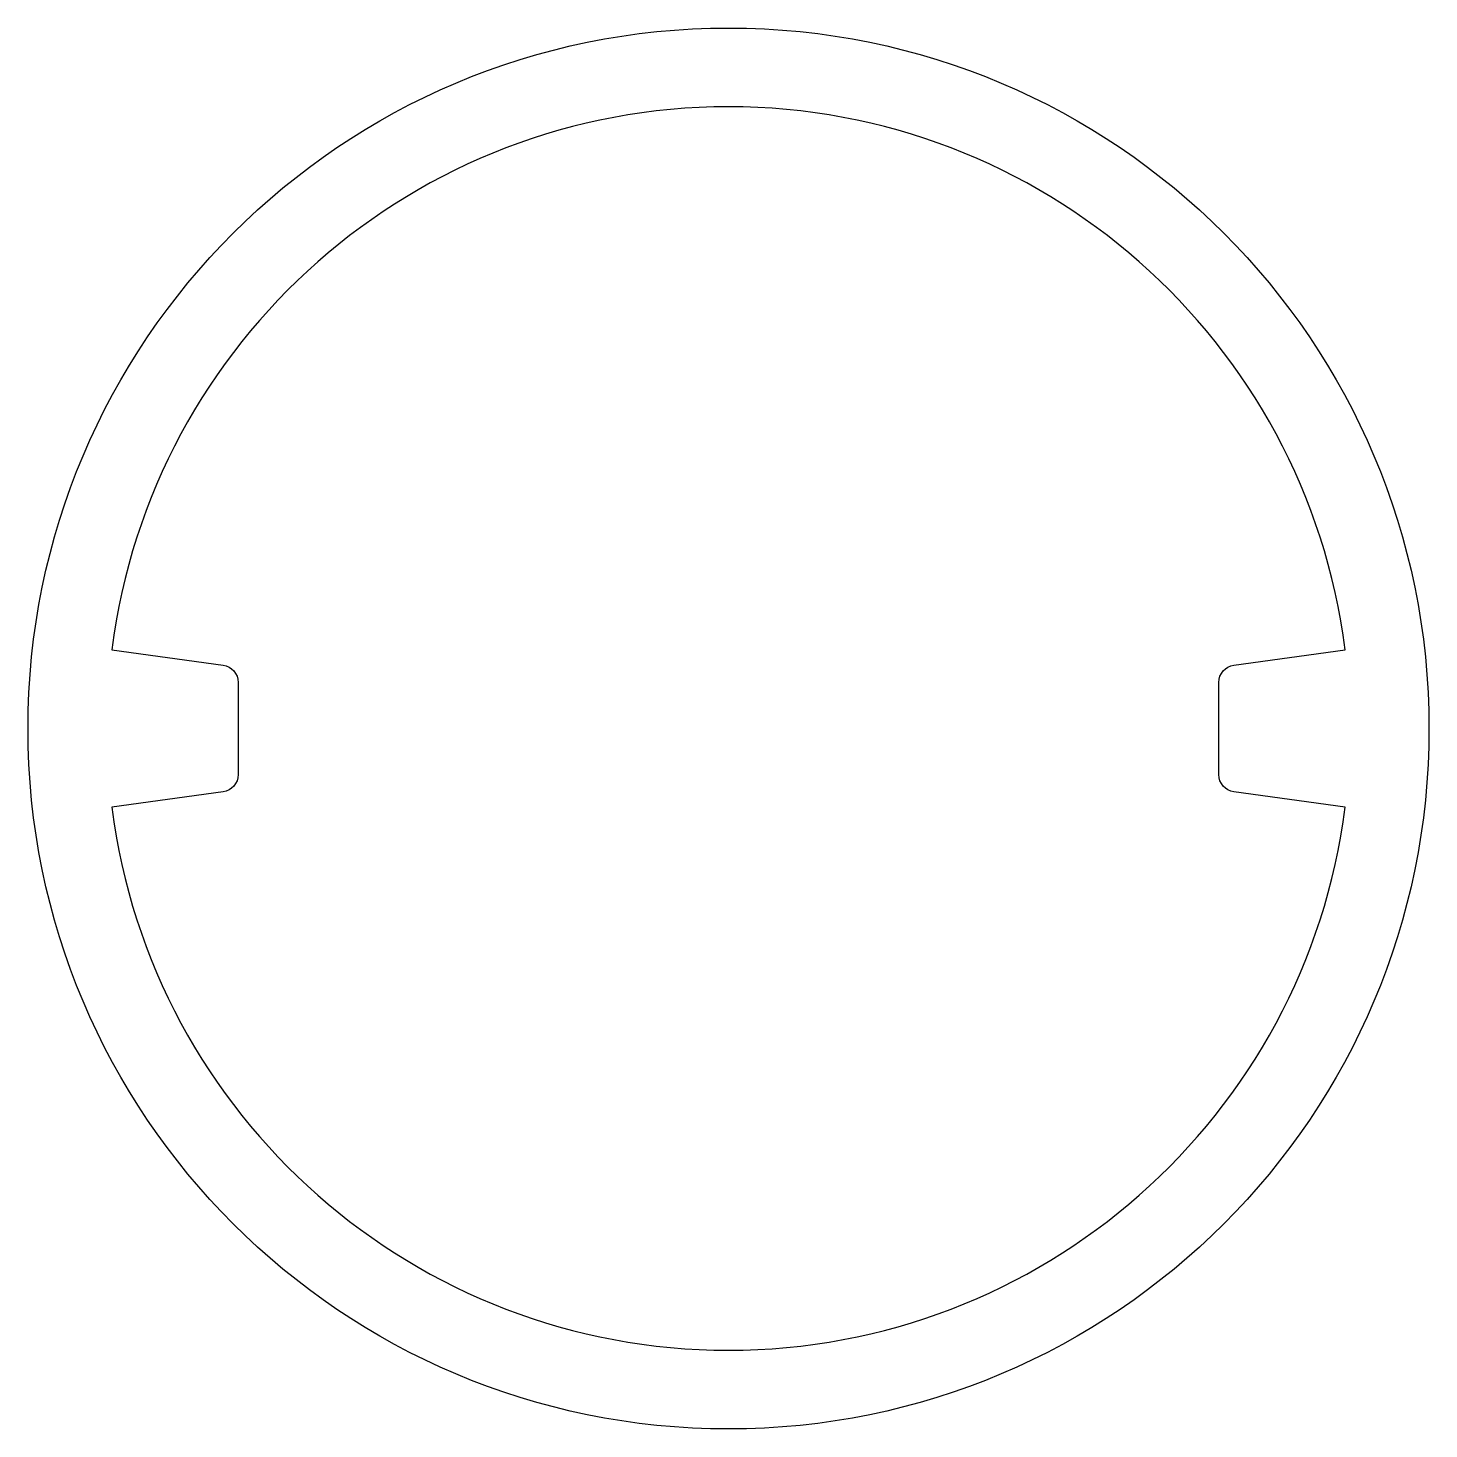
# Model space of a CAD drawing. Extents: x 177.8 to 193.8, y 223.2 to 239.2.
import ezdxf

# ---------------------------------------------------------------- set-up
doc = ezdxf.new("R2010")
doc.units = 0
doc.layers.get('0').update_dxf_attribs({"linetype": 'CONTINUOUS'})

msp = doc.modelspace()

# ---------------------------------------------------------------- linework, layer by layer
msp.add_lwpolyline([(192.815, 230.323), (191.545, 230.499, -0.37442), (191.372, 230.697), (191.372, 231.749, -0.37442), (191.545, 231.947), (192.815, 232.123, 0.880341), (178.729, 232.123), (179.999, 231.947, -0.37442), (180.172, 231.749), (180.172, 230.697, -0.37442), (179.999, 230.499), (178.729, 230.323, 0.880341)], format="xyb", close=True)
msp.add_circle((185.772, 231.223), 8)

doc.saveas('drawing.dxf')
